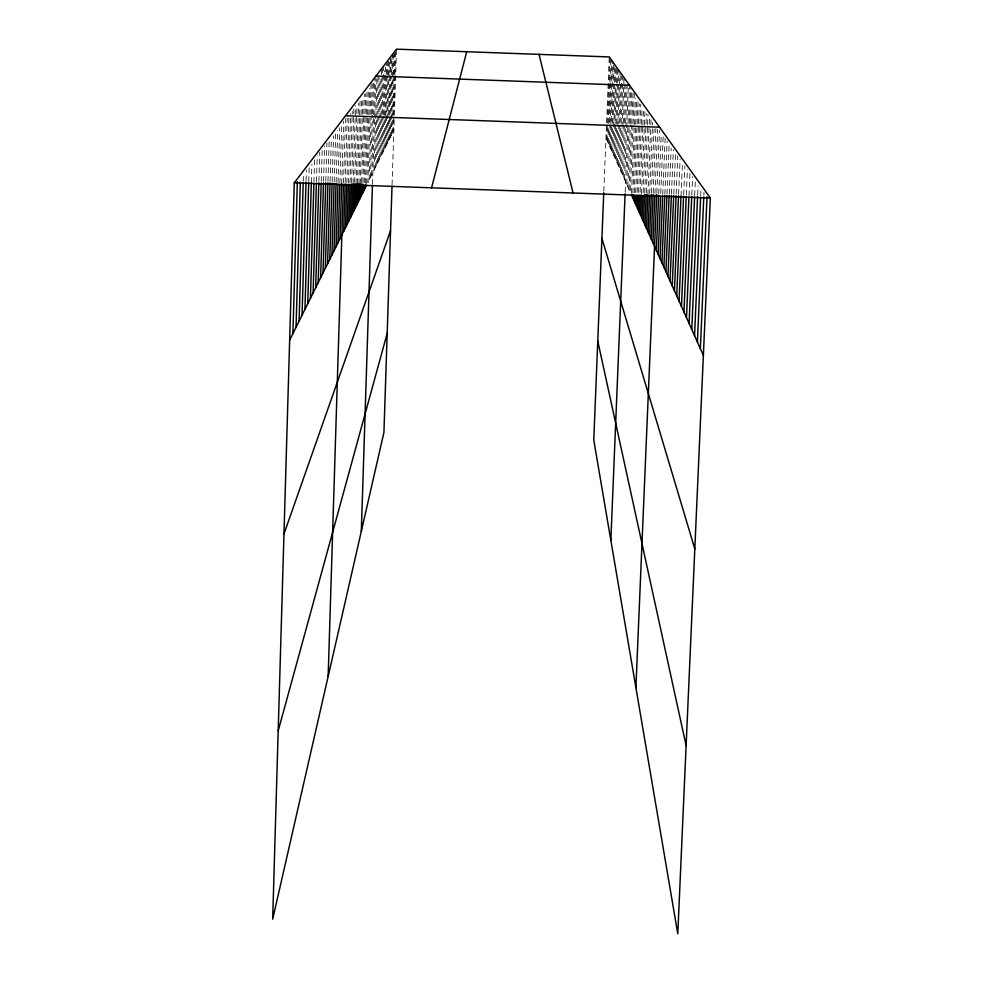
<?xml version="1.0" encoding="UTF-8"?>
<svg xmlns="http://www.w3.org/2000/svg" width="983" height="983" viewBox="0 0 983 983"><rect width="100%" height="100%" fill="white"/><g stroke="black" fill="none" stroke-linecap="round" stroke-linejoin="round"><path stroke-width="0.74" stroke-dasharray="4.92 3.69" d="M303.243 181.314L303.415 175.232M306.057 180.626L306.377 169.924M308.748 181.437L309.166 167.737M311.365 182.58L311.906 164.173M313.946 182.064L314.634 159.135M316.452 181.646L317.226 155.719M318.885 181.314L319.758 152.414M321.244 181.45L322.215 149.219M323.542 181.314L324.611 146.086M325.778 181.265L326.946 143.026M327.966 181.302L329.17 141.577M330.079 181.413L331.394 138.677M332.143 181.609L333.544 135.851M334.159 181.88L335.707 131.575M336.112 182.248L337.71 130.407M338.017 182.691L339.713 127.79M339.872 183.219L341.715 123.711M341.679 183.821L343.632 121.216M343.497 182.985L345.488 118.783M345.205 182.322L347.22 118.009M346.839 183.268L348.891 117.284M348.449 183.305L350.636 113.487M350.059 182.85L352.295 111.337M351.619 182.469L353.72 115.33M353.769 113.807L353.966 107.7M353.094 183.698L355.551 105.636M354.617 182.334L357.05 105.095M356.03 183.674L358.193 115.281M358.242 113.758L358.574 103.117M357.456 183.575L360.11 99.664M358.856 183.551L361.572 97.772M360.208 183.821L362.371 115.589M362.42 114.065L362.948 97.391M361.597 182.408L363.722 115.38M363.771 113.856L364.398 94.061M362.899 182.58L365.037 115.232M365.086 113.696L365.725 93.803M364.177 182.936L367.114 90.485M365.43 183.231L368.392 90.301M366.647 183.612L369.682 88.63M371.046 83.887L367.9 182.531L393.851 130.223M369.166 179.963L371.218 115.859M371.267 114.323L372.299 82.277M370.419 177.456L372.41 115.441M372.459 113.93L373.515 80.655M371.648 174.986L374.72 79.095M372.459 184.534L375.899 77.571M374.031 170.182L377.054 76.047M375.187 167.835L378.197 74.573M376.329 165.549L379.168 77.645M377.447 163.289L380.163 79.304M378.541 161.077L381.281 76.305M381.33 74.794L381.527 68.736M379.622 158.89L382.534 68.884M380.691 156.752L383.579 67.508M381.736 154.65L382.977 116.522M383.026 114.986L384.451 70.764M382.756 152.586L383.935 116.277M383.984 114.765L385.606 64.853M383.775 150.546L386.196 75.789M386.245 74.253L386.602 63.576M384.758 148.544L385.791 116.768M385.84 115.257L387.13 75.912M387.179 74.401L387.572 62.298M385.741 146.578L388.027 76.33M388.076 74.806L388.568 59.533M386.7 144.648L389.465 59.816M387.646 142.744L388.494 116.744M388.543 115.208L390.386 58.624M388.58 140.864L389.366 116.596M389.415 115.072L391.345 55.908M389.489 139.021L391.541 76.195M391.59 74.659L392.242 54.729M390.386 137.202L393.077 55.097M391.271 135.421L393.95 53.954M392.143 133.663L392.696 116.891M392.745 115.367L394.048 75.728M394.097 74.204L394.797 52.861M393.003 131.931L393.507 116.805M393.556 115.294L394.847 75.949M394.896 74.438L395.633 51.743M392.057 184.964L394.306 116.461M394.355 114.925L396.518 49.15M603.82 191.218L606.523 124.214M606.585 122.691L609.239 56.94M606.757 139.746L607.371 124.62M607.433 123.108L610.062 58.083M607.568 141.54L608.244 124.767M608.305 123.244L609.902 83.629M609.964 82.093L610.836 60.762M608.379 143.358L608.993 128.281M609.239 122.248L611.733 60.418M609.202 145.201L610.013 125.443M610.074 123.932L612.593 61.61M610.05 147.081L613.404 64.362M610.91 148.998L614.35 64.067M611.77 150.927L612.827 124.939M612.888 123.416L614.51 83.666M614.572 82.142L615.247 65.32M612.655 152.906L615.309 87.794M615.555 81.736L616.108 68.11M613.552 154.909L616.415 84.685M616.476 83.162L617.029 69.424M614.473 156.936L615.763 125.173M615.825 123.661L617.422 84.341M617.484 82.83L618.037 69.215M615.395 159.013L616.759 125.455M616.832 123.932L619.007 70.555M616.341 161.114L619.917 73.43M617.299 163.264L618.86 125.148M618.921 123.612L620.912 74.831M618.282 165.439L621.92 76.232M619.265 167.651L621.023 124.952M621.084 123.428L623.013 76.146M620.285 169.912L624.058 77.608M621.305 172.197L623.247 124.89M623.308 123.354L625.127 79.095M622.35 174.532L625.962 86.676M623.419 176.915L625.557 124.939M625.618 123.416L627.252 83.678M624.5 179.324L628.432 83.715M625.176 192.275L627.94 125.136M628.002 123.6L629.513 86.848M626.736 184.3L629.181 124.976M629.243 123.453L630.681 88.458M627.879 186.856L630.435 124.878M630.496 123.367L631.934 88.593M629.046 189.461L631.688 125.382M631.75 123.858L633.077 91.812M632.991 125.369L630.238 192.115L605.97 137.976M633.052 123.858L634.318 93.52M631.516 193.282L635.436 98.349M632.868 193L636.726 100.119M634.256 192.803L638.028 101.913M635.669 192.545L638.471 125.234M638.532 123.698L639.355 103.817M637.107 192.471L639.896 125.48M639.958 123.956L640.781 104.161M638.569 192.471L641.346 125.787M641.408 124.276L642.096 107.602M640.068 192.287L642.808 126.463M642.87 124.927L643.57 108.081M641.518 193.946L645.02 110.084M643.128 192.643L646.433 113.647M644.701 192.938L647.49 126.328M647.551 124.816L647.994 114.212M646.322 192.877L649.53 116.387M647.895 194.818L650.771 126.193M650.844 124.669L651.102 118.574M649.628 193.798L652.638 122.322M651.397 192.852L654.076 129.142M653.167 192.926L655.882 128.515M654.936 193.639L657.652 129.351M656.816 192.901L659.47 130.26M658.733 193.872L661.252 134.364M660.748 193.405L663.206 135.47M662.739 194.548L665.135 138.161M664.852 194.253L667.125 140.925M667.002 194.044L669.153 143.764M669.214 193.921L671.168 148.2M671.475 193.884L673.367 149.649M673.785 193.934L675.493 154.233M676.157 194.069L677.803 155.855M678.589 194.29L680.113 159.074M681.022 196.121L682.411 163.915M683.664 194.634L684.918 165.758M686.294 195.162L687.412 169.248M688.985 195.764L689.98 172.848M691.823 194.941L692.622 176.547M694.674 195.543L695.337 180.319M697.672 194.929L698.077 185.762M700.682 195.826L701.014 188.232M703.853 195.445L703.988 192.385"/><path stroke-width="1.47" d="M603.759 192.693L593.769 440.003L677.791 933.85L710.328 198.001L609.239 56.94L396.518 49.15L294.273 182.801L272.672 919.203L383.935 432.373L392.008 186.438M292.897 333.667L297.37 181.708M296.043 327.327L300.331 182.224M299.09 321.183L303.194 182.838M302.051 315.211L306.008 182.15M304.939 309.412L308.711 182.961M307.728 303.772L311.365 182.58M310.444 298.291L313.896 183.6M313.098 292.971L316.403 183.17M315.666 287.773L318.836 182.826M318.173 282.735L321.195 182.985M320.605 277.82L323.493 182.85M322.989 273.028L325.742 182.789M325.299 268.371L327.917 182.826M327.56 263.825L330.03 182.936M329.76 259.389L332.094 183.133M331.898 255.064L334.109 183.416M333.999 250.849L336.063 183.772M336.039 246.733L337.968 184.214M338.029 242.715L339.823 184.743M339.983 238.795L341.679 183.821M328.15 676.439L343.448 184.509M343.681 231.324L345.168 183.858M345.451 227.773L346.79 184.804M347.171 224.296L348.412 184.829M348.867 220.892L350.009 184.374M350.513 217.562L351.57 183.993M352.135 214.306L353.094 183.698M353.72 211.112L354.568 183.846M355.268 207.991L356.03 183.674M356.78 204.931L357.456 183.575M358.267 201.933L358.856 183.551M359.729 198.996L360.208 183.821M361.154 196.108L361.547 183.919M362.555 193.282L362.85 184.104M363.931 190.518L364.079 185.971M365.283 187.802L365.381 184.755M361.326 531.312L372.41 186.033M610.848 540.392L625.114 193.762M632.683 197.571L632.806 194.523M633.937 200.385L634.133 195.838M635.227 203.248L635.546 195.605M636.542 206.172L636.984 195.506M637.869 209.146L638.434 195.506M639.233 212.193L639.933 195.347M640.621 215.289L641.457 195.47M642.046 218.459L642.993 195.678M643.496 221.691L644.639 194.45M644.971 224.996L646.261 194.401M646.482 228.363L647.895 194.818M648.03 231.816L649.566 195.31M649.616 235.33L651.336 194.376M651.225 238.93L653.093 194.462M652.872 242.617L654.875 195.162M635.89 687.609L656.755 194.425M656.337 250.346L658.659 195.396M658.155 254.4L660.613 196.453M660.023 258.554L662.677 196.072M661.928 262.817L664.778 195.777M663.881 267.179L666.941 195.568M665.896 271.652L669.153 195.445M667.949 276.235L671.414 195.408M670.05 280.941L673.724 195.457M672.225 285.77L676.095 195.592M674.436 290.722L678.528 195.814M676.722 295.809L681.022 196.121M679.056 301.031L683.603 196.158M681.465 306.401L686.22 196.686M683.935 311.918L688.923 197.3M686.478 317.583L691.749 196.477M689.095 323.419L694.612 197.067M691.786 329.428L697.598 196.465M694.551 335.596L700.621 197.35M697.414 341.961L703.779 196.969M700.351 348.523L707.047 196.674M431.586 187.814L466.716 51.718M278.201 730.811L387.179 333.384M283.976 533.966L390.558 230.661M289.653 340.192L366.598 185.148M375.948 76.035L629.575 85.312M345.586 115.724L659.593 127.2M294.273 182.801L710.328 198.001M631.442 194.818L703.373 355.281M601.915 238.377L694.809 548.907M539.053 54.372L573.052 192.987M597.762 341.064L686.122 745.593"/></g></svg>
